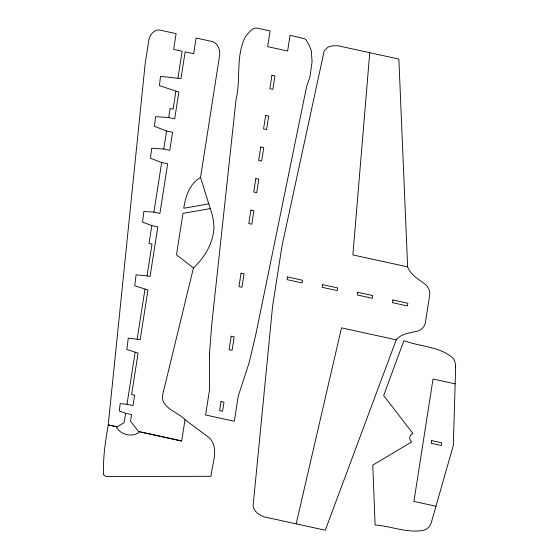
<?xml version="1.0" encoding="UTF-8"?>
<svg xmlns="http://www.w3.org/2000/svg" width="559" height="559" viewBox="0 0 559 559"><rect width="100%" height="100%" fill="white"/><g stroke="black" fill="none" stroke-linecap="round" stroke-linejoin="round"><path stroke-width="0.84" d="M369.751 52.7L352.883 254.925L407.637 266.881C410.236 274.217 417.314 278.543 423.338 282.847A13.339 11.676 24.1 0 1 429.654 295.341L425.406 322.536A13.339 11.676 24.1 0 1 415.735 331.536C408.909 332.996 400.929 334.03 396.24 339.816L325.275 530.225L264.044 516.851C259.069 514.916 253.877 511.576 253.101 505.846L272.547 306.556L282.05 245.708L324.087 51.344L325.142 49.688L328.238 46.963L332.263 45.873L337.636 45.684L398.86 59.058L407.637 266.881M151.81 225.591L149.015 243.465L152.013 244.122L147.059 275.866L136.075 274.867L134.733 285.74L147.953 289.981L140.204 339.606L128.27 338.139L126.865 349.522L138.101 353.071L131.631 394.5L134.628 395.157L133 405.589L127.005 404.283L120.185 403.661L119.277 411.04L125.6 413.255L131.596 414.561L130.554 421.22L138.52 431.562L181.696 440.988L185.022 419.683C177.979 411.857 159.252 407.595 162.886 393.857L193.435 267.999C204.643 257.559 213.049 243.438 213.95 227.89A65.613 57.444 24.1 0 0 210.24 208.591L200.534 177.503L219.771 54.356C219.973 49.444 217.807 43.637 212.93 41.68L196.09 38.005L193.638 53.713L185.148 51.854L180.969 78.602L160.552 76.359L159.406 85.639L178.866 92.067L174.688 118.815L168.692 117.502L155.584 116.663L154.389 126.327L166.589 130.967L172.584 132.273L169.761 150.357L163.766 149.043L151.685 148.268L150.455 158.246L161.663 162.508L167.658 163.815L159.909 213.44L153.914 212.127L143.887 211.484L142.58 222.084L151.81 225.591L157.806 226.898L150.057 276.523L147.059 275.866M153.914 212.127L161.663 162.508M163.766 149.043L166.589 130.967M168.692 117.502L170.097 108.53L173.094 109.18L175.868 91.41M125.6 413.255L124.133 422.653L117.055 426.873L108.215 424.945L145.13 64.005L149.05 38.913C150.224 34.379 154.186 29.669 159.266 29.962L176.106 33.645L173.653 49.346L182.15 51.204L177.972 77.946M127.005 404.283L135.103 352.415M137.207 338.95L144.956 289.331M296.165 523.867L341.486 327.86L396.24 339.816M200.534 177.503C189.592 183.52 185.448 196.621 183.764 208.262L208.766 203.86M210.24 208.591L182.961 213.391L176.49 254.813L193.435 267.999M455.152 383.844L433.029 379.016L413.912 501.416L436.034 506.251M181.696 440.988L138.534 431.527L138.339 432.799L135.9 434.112A14.779 12.941 24.3 0 1 126.956 434.629A14.779 12.941 24.3 0 1 118.753 430.353L116.873 428.096L117.076 426.824L108.243 424.889C105.441 441.219 102.863 457.737 103.548 474.346M185.022 419.683L209.276 437.809C219.659 448.255 211.91 463.991 211.036 476.317L106.699 476.478A3.466 3.033 24.3 0 1 103.548 474.346M209.436 353.938L209.527 389.77L205.593 414.981L234.326 421.255L238.26 396.045L249.174 362.609L255.938 333.961L306.73 86.002L309.931 76.904L312.083 61.735L311.307 50.652L309.483 45.873L306.325 40.269L304.872 38.823L290.079 35.301L287.626 51.009L267.642 46.642L270.095 30.941L256.951 28.069C251.927 27.433 248.671 33.072 245.639 36.314C235.325 55.816 241.104 78.896 236.031 99.698L211.77 324.318L209.436 353.938M455.648 366.963L453.342 445.348L431.401 522.232C430.123 527.717 425.308 530.791 419.837 530.854C404.716 532.308 390.056 526.061 375.103 524.957L372.783 465.144L411.676 441.952L410.767 440.771A5.052 4.423 24.1 0 1 409.789 437.229A5.052 4.423 24.1 0 1 411.773 434.336L412.982 433.616L383.656 395.527L403.891 340.641C419.774 346.685 438.969 346.28 452.476 357.676C455.082 359.989 455.403 363.699 455.648 366.963M220.994 401.579L219.589 410.551L222.587 411.207L223.991 402.228L220.994 401.579M231.195 336.245L229.092 349.71L232.09 350.367L234.193 336.902L231.195 336.245M241.048 273.162L238.945 286.627L241.942 287.284L244.045 273.819L241.048 273.162M250.9 210.079L248.797 223.544L251.795 224.194L253.898 210.736L250.9 210.079M255.826 178.538L253.723 192.003L256.721 192.652L258.824 179.194L255.826 178.538M260.753 146.996L258.649 160.461L261.647 161.111L263.75 147.653L260.753 146.996M265.679 115.454L263.575 128.912L266.573 129.569L268.676 116.111L265.679 115.454M271.96 75.248L269.857 88.706L272.855 89.363L274.958 75.898L271.96 75.248M287.501 276.964L287.081 279.654L302.07 282.931L302.489 280.241L287.501 276.964M322.62 284.636L322.201 287.326L337.182 290.596L337.608 287.906L322.62 284.636M357.732 292.301L357.313 294.991L372.301 298.268L372.72 295.578L357.732 292.301M392.851 299.973L392.432 302.664L407.413 305.934L407.839 303.244L392.851 299.973M431.737 440.632L431.317 443.322L441.31 445.502L441.729 442.812L431.737 440.632"/></g></svg>
